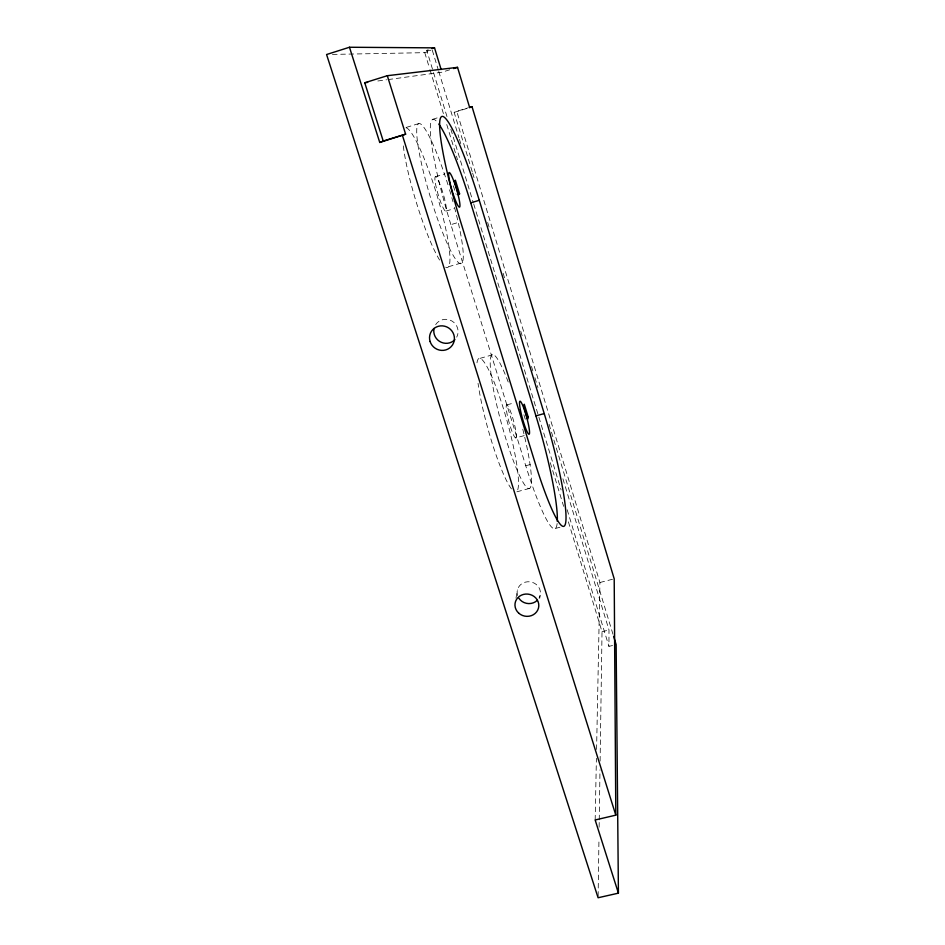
<?xml version="1.0" encoding="UTF-8"?>
<svg xmlns="http://www.w3.org/2000/svg" width="945" height="945" viewBox="0 0 945 945"><rect width="100%" height="100%" fill="white"/><g stroke="black" fill="none" stroke-linecap="round" stroke-linejoin="round"><path stroke-width="0.71" stroke-dasharray="4.72 3.54" d="M612.537 645.494L608.946 646.392L608.993 629.972L562.133 476.245M598.114 896.285L598.941 840.436M599.13 827.206L599.224 821.323M599.248 819.858L599.981 769.891M600.11 761.068L602.024 631.732L568.382 521.841M595.161 819.976L596.401 758.28M596.578 749.468L599.921 582.498L456.766 111.333L467.858 107.919M539.749 598.268L540.115 595.468M515.982 598.22L517.411 589.916M472.205 171.647L454.167 112.372L456.766 111.333M446.985 116.554L426.738 50.321L429.337 49.506M332.439 54.408L424.754 52.66L431.05 50.687M449.737 69.788L441.941 72.222L388.052 79.593M454.167 112.372L468.259 108.037M406.374 127.386L418.777 123.571M432.574 119.318L437.854 117.7M435.291 176.75L444.894 173.856M445.957 211.089L454.143 208.644M557.137 523.495A92.456 11.836 74.7 0 1 525.751 465.755L450.883 224.638L457.853 222.571M448.497 266.726L462.01 262.781M480.025 358.356L493.207 354.623M506.827 404.921L514.765 402.712M515.757 437.925A17.104 2.362 74.6 0 0 511.056 412.882A17.104 2.362 74.6 0 0 506.969 413.461A17.104 2.362 74.6 0 0 515.757 437.925L525.054 435.385M525.751 465.755L532.496 463.936M529.436 488.435L516.159 491.991A69.328 10.253 74.6 0 0 502.929 407.035A69.328 10.253 74.6 0 0 476.717 366.188M555.365 528.456L561.696 526.79M599.921 582.498L614.203 578.824M602.024 631.732L608.993 629.972M377.858 80.986L386.599 79.782M426.738 50.321L430.92 50.298M453.364 185.846L455.915 194.103M523.896 414.749L525.467 419.852M424.754 52.66L429.502 68.158M429.928 69.576L443.737 114.652M446.749 124.516L457.534 159.74M550.262 462.66L563.633 506.343M472.63 173.065L474.355 178.711M487.667 222.453L489.38 228.099M503.13 273.259L504.843 278.905M520.73 331.128L522.455 336.774M531.468 366.412L533.193 372.058M534.905 377.693L537.918 387.58M549.08 424.27L613.187 634.945M432.314 50.286L438.326 70.036M438.763 71.442L458.963 137.734M459.388 139.139L461.113 144.786M450.859 129.241L473.256 202.513M473.693 203.919L561.129 489.982M567.165 509.709L608.946 646.392M435.669 324.631A12.25 11.907 32.1 0 1 452.017 321.076A12.25 11.907 32.1 0 1 456.718 337.152M517.6 595.574A11.694 10.915 10.1 0 1 529.956 581.825A11.694 10.915 10.1 0 1 539.028 598.114M450.883 224.638A97.075 12.639 73.5 0 1 438.043 123.004M439.614 260.052A73.001 10.927 73.1 0 1 403.184 144.691M405.984 127.729A73.001 10.927 73.1 0 1 439.082 202.407A73.001 10.927 73.1 0 1 445.674 267.187M454.498 207.321A73.108 10.218 73.2 0 1 450.481 250.342A73.108 10.218 73.2 0 1 416.733 132.69A73.108 10.218 73.2 0 1 448.698 187.11M449.513 189.768A73.108 10.218 73.2 0 1 453.009 201.852M511.458 488.919A69.328 10.253 74.6 0 1 478.04 383.363M522.786 429.243A69.422 9.592 74.6 0 1 523.506 483.108A69.422 9.592 74.6 0 1 491.624 378.602A69.422 9.592 74.6 0 1 509.178 384.627M435.385 183.224A18.014 2.516 73.2 0 0 445.249 211.018A18.014 2.516 73.2 0 0 441.161 187.583A18.014 2.516 73.2 0 0 435.385 183.224"/><path stroke-width="1.42" d="M459.577 193.855L458.585 194.8L454.344 181.038L455.372 180.176L459.577 193.855L457.333 194.528M379.748 142.459L405.618 134.178L387.308 75.706L364.746 82.77L383.233 141.041L379.748 142.459L349.473 47.25L326.58 54.526L598.09 897.75L618.42 893.155L616.128 644.596L613.612 636.316M618.42 893.155L595.161 819.976L615.809 815.157L614.203 578.824L472.016 106.631L469.665 107.612L457.534 67.355L387.308 75.706M431.936 48.691L434.535 47.864L441.126 69.517M453.635 68.572L457.534 67.355M469.24 107.494L472.016 106.631M383.233 141.041L405.618 134.178M438.811 124.055A97.075 12.639 73.5 0 1 470.716 202.856L479.269 200.305L544.226 413.579A92.539 11.245 74.7 0 1 565.63 522.928A92.539 11.245 74.7 0 1 535.189 463.204L460.64 221.744A97.17 12.013 73.5 0 1 441.114 116.991A97.17 12.013 73.5 0 1 479.269 200.305M557.302 521.392A92.456 11.836 74.7 0 0 535.921 415.859L544.226 413.579M364.746 82.77L367.664 82.38M349.473 47.25L434.535 47.864M402.464 135.478L615.809 815.157M470.716 202.856L535.921 415.859M454.888 339.668A12.25 11.907 32.1 0 1 434.062 328.447M537.232 600.382A11.694 10.915 10.1 0 1 518.852 598.197M528.172 416.934L527.653 419.249L523.719 406.492L524.274 404.247L528.172 416.934M430.093 341.488A12.545 12.179 31.6 0 0 451.143 346.673A12.545 12.179 31.6 0 0 444.682 326.214A12.545 12.179 31.6 0 0 430.093 341.488M518.675 613.104A11.954 11.139 10.2 0 0 538.485 608.06A11.954 11.139 10.2 0 0 523.483 594.417A11.954 11.139 10.2 0 0 518.675 613.104M449.206 179.066A18.038 2.339 73.3 0 0 458.939 206.931A18.038 2.339 73.3 0 0 454.699 183.507A18.038 2.339 73.3 0 0 449.206 179.066M520.364 409.752A17.128 2.197 74.6 0 0 529.035 434.287A17.128 2.197 74.6 0 0 524.18 409.256A17.128 2.197 74.6 0 0 520.364 409.752"/></g></svg>
